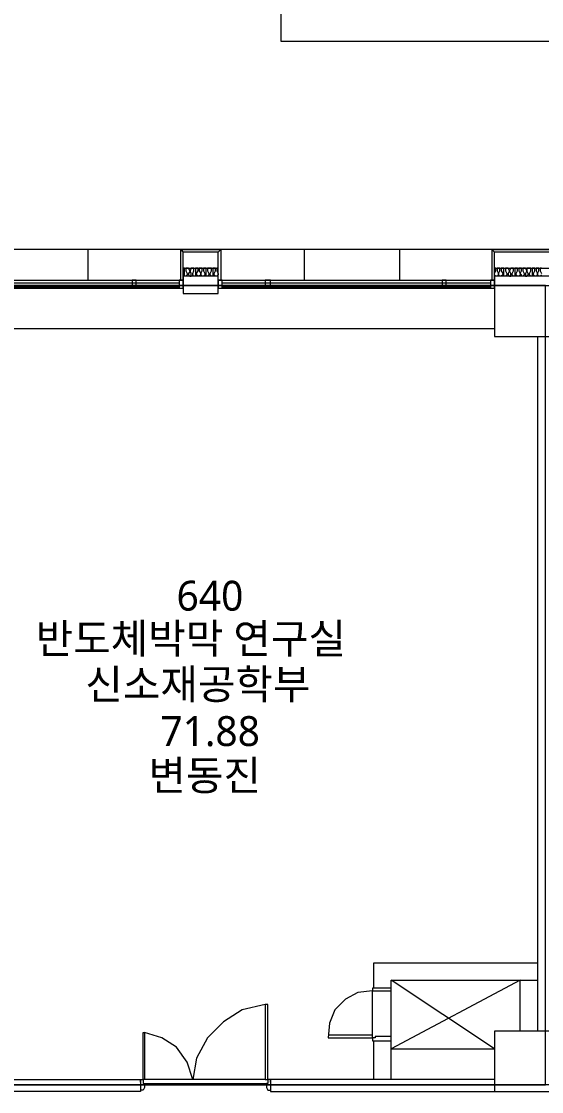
# Model space of a CAD drawing. Header units: millimetres. Extents: x -4005 to 126991, y -1911 to 106703.
# Drawn here: x 58373 to 64398, y 29627 to 42031 of the extents above; entities that cross this region are included whole.
import ezdxf

# ---------------------------------------------------------------- set-up
doc = ezdxf.new("R2010")
doc.units = ezdxf.units.MM
doc.layers.add('PDF_문자', color=7, linetype='Continuous')
doc.layers.add('PDF_형상', color=7, linetype='Continuous')
doc.styles.add('PDF 맑은 고딕', font='malgun.ttf')

msp = doc.modelspace()

# ---------------------------------------------------------------- linework, layer by layer
at = {"layer": 'PDF_형상', "lineweight": 5}
for points in [[(45449, 38969), (49196, 38969), (52958, 38969), (56704, 38969), (64445, 38969), (68207, 38969), (71704, 38969), (71704, 49773), (68393, 49773), (62455, 49773), (62455, 51172), (62455, 56270), (62455, 57669), (62455, 64975), (71704, 64975), (71704, 57669), (71704, 49773), (71704, 38969), (71798, 38969), (76694, 38969), (79306, 38969), (82943, 38969), (86394, 38969)], [(67787, 39389), (67787, 41798), (61383, 41798), (61383, 49881)], [(66310, 39389), (71922, 39389), (71891, 39358), (66341, 39358), (66310, 39389), (20174, 39389)], [(59144, 39389), (59144, 39031)], [(61647, 39389), (61647, 39031)], [(62751, 39389), (62751, 39031)], [(64398, 39093), (64383, 39078), (64367, 39078), (64352, 39093), (64352, 39109), (64367, 39140), (64367, 39171), (64352, 39171), (64336, 39171), (64336, 39140), (64352, 39109), (64352, 39093), (64336, 39078), (64321, 39078), (64305, 39093), (64305, 39109), (64321, 39140), (64321, 39171), (64305, 39171), (64290, 39171), (64290, 39140), (64290, 39109), (64290, 39093), (64290, 39078), (64274, 39078), (64258, 39093), (64258, 39109), (64274, 39140), (64274, 39171), (64258, 39171), (64227, 39171), (64227, 39140), (64212, 39171), (64196, 39171), (64181, 39171), (64181, 39140), (64196, 39109), (64196, 39093), (64181, 39078), (64165, 39078), (64165, 39093), (64150, 39109), (64165, 39140), (64165, 39171), (64150, 39171), (64134, 39171), (64134, 39140), (64150, 39109), (64150, 39093), (64134, 39078), (64119, 39078), (64103, 39093), (64103, 39109), (64119, 39140), (64119, 39171), (64103, 39171), (64087, 39171), (64087, 39140), (64087, 39109), (64087, 39093), (64087, 39078), (64072, 39078), (64056, 39093), (64056, 39109), (64072, 39140), (64072, 39171), (64056, 39171), (64041, 39171), (64025, 39140), (64010, 39171), (63994, 39171), (63979, 39171), (63979, 39140), (63994, 39109), (63994, 39093), (63979, 39078), (63963, 39078), (63963, 39093), (63963, 39109), (63963, 39140), (63963, 39171), (63948, 39171), (63932, 39171), (63932, 39140), (63948, 39109), (63948, 39093), (63932, 39078), (63916, 39078), (63901, 39093), (63901, 39109), (63916, 39140), (63916, 39171), (63901, 39171), (63885, 39171), (63885, 39140), (63901, 39109), (63901, 39093), (63885, 39078), (63870, 39078), (63854, 39093), (63854, 39109), (63870, 39140), (63870, 39171), (63854, 39171), (65673, 39171)], [(64554, 38876), (65673, 38876), (65673, 39078), (63854, 39078), (63854, 38378), (64554, 38378)], [(64398, 39171), (64383, 39171), (64383, 39140), (64398, 39109)], [(84156, 30886), (82943, 30886), (79306, 30886), (76694, 30886), (76694, 36482), (76694, 38969), (71798, 38969), (71798, 34539), (71798, 30979), (68207, 30979), (67103, 30979), (67103, 29704), (64445, 29704), (56704, 29704), (52958, 29704), (49196, 29704), (45449, 29704)], [(57046, 39031), (60248, 39031)], [(57108, 39000), (60201, 39000)], [(57108, 38954), (60201, 38954)], [(60652, 39031), (63854, 39031)], [(60699, 39000), (63808, 39000)], [(60699, 38954), (63808, 38954)], [(57046, 38938), (60248, 38938)], [(60652, 38938), (63854, 38938)], [(57046, 38472), (63854, 38472)], [(64352, 38378), (64352, 30326)], [(63854, 29767), (61258, 29767), (61258, 29627), (65595, 29627), (65595, 29829), (64554, 29829), (66932, 31150)], [(62455, 30824), (62455, 31119), (64352, 31119)], [(64150, 30326), (64150, 30917), (62657, 30124), (63854, 30124), (62657, 30917)], [(62657, 30824), (62657, 30917), (64352, 30917)], [(62657, 30264), (62657, 30793), (62657, 30824), (62440, 30824), (62440, 30793), (62471, 30793), (62657, 30793)], [(61196, 30637), (60932, 30575), (60714, 30435), (60528, 30248), (60403, 30015), (60357, 29767), (60295, 29969), (60170, 30140), (59999, 30248), (59797, 30311)], [(62440, 30280), (61927, 30280)], [(64554, 30326), (63854, 30326), (63854, 29627)], [(62455, 29767), (62455, 30217)], [(62657, 29767), (62657, 30217)], [(57046, 29767), (59751, 29767), (59751, 29627), (55258, 29627), (55258, 29767), (56346, 29767)], [(59751, 29736), (59751, 29767), (59782, 29767), (59782, 29720), (59797, 29720), (59797, 29673), (59782, 29642), (59751, 29642)], [(61196, 29767), (59797, 29767)], [(59797, 29720), (61212, 29720)], [(61258, 29736), (61258, 29767), (61227, 29767), (61227, 29720), (61212, 29720), (61212, 29673), (61227, 29642), (61258, 29642)]]:
    msp.add_lwpolyline(points, dxfattribs=at)
for points in [[(60248, 39358), (60217, 39389), (60217, 39031), (60248, 39031)], [(60248, 39358), (60232, 39389), (60683, 39389), (60652, 39358)], [(60652, 39358), (60683, 39389), (60683, 39031), (60652, 39031)], [(63854, 39358), (63823, 39389), (65704, 39389), (65673, 39358)], [(63854, 39358), (63823, 39389), (63823, 39031), (63854, 39031)], [(60652, 39171), (60637, 39171), (60637, 39140), (60652, 39109), (60652, 39093), (60637, 39078), (60621, 39078), (60605, 39093), (60605, 39109), (60621, 39140), (60621, 39171), (60605, 39171), (60590, 39171), (60590, 39140), (60590, 39109), (60590, 39093), (60590, 39078), (60574, 39078), (60559, 39093), (60559, 39109), (60574, 39140), (60574, 39171), (60559, 39171), (60528, 39171), (60528, 39140), (60543, 39109), (60543, 39093), (60528, 39078), (60512, 39078), (60512, 39093), (60512, 39109), (60512, 39140), (60512, 39171), (60497, 39171), (60481, 39171), (60481, 39140), (60497, 39109), (60497, 39093), (60481, 39078), (60466, 39078), (60450, 39093), (60450, 39109), (60466, 39140), (60466, 39171), (60450, 39171), (60434, 39171), (60434, 39140), (60450, 39109), (60450, 39093), (60434, 39078), (60419, 39078), (60403, 39093), (60403, 39109), (60419, 39140), (60419, 39171), (60403, 39171), (60388, 39171), (60388, 39140), (60388, 39109), (60388, 39093), (60388, 39078), (60372, 39078), (60357, 39093), (60357, 39109), (60372, 39140), (60372, 39171), (60357, 39171), (60341, 39171), (60326, 39140), (60310, 39171), (60295, 39171), (60279, 39171), (60279, 39140), (60295, 39109), (60295, 39093), (60279, 39078), (60263, 39078), (60263, 39093), (60263, 39109), (60263, 39140), (60263, 39171), (60248, 39171)], [(60652, 39078), (60248, 39078), (60248, 38876), (60652, 38876)], [(60326, 39140), (60310, 39109), (60310, 39093), (60326, 39078), (60341, 39078), (60341, 39093), (60341, 39109)], [(64554, 38378), (64554, 39078), (63854, 39078), (63854, 38378)], [(64025, 39140), (64010, 39109), (64010, 39093), (64025, 39078), (64041, 39078), (64041, 39093), (64041, 39109)], [(64227, 39140), (64212, 39109), (64212, 39093), (64212, 39078), (64227, 39078), (64243, 39093), (64243, 39109)], [(64445, 38969), (56704, 38969), (56704, 29704), (64445, 29704), (64445, 32518)], [(59657, 38938), (59704, 38938), (59704, 39031), (59657, 39031)], [(60201, 38938), (60248, 38938), (60248, 39031), (60201, 39031)], [(60652, 38938), (60699, 38938), (60699, 39031), (60652, 39031)], [(61196, 38938), (61258, 38938), (61258, 39031), (61196, 39031)], [(63248, 38938), (63295, 38938), (63295, 39031), (63248, 39031)], [(63808, 38938), (63854, 38938), (63854, 39031), (63808, 39031)], [(61927, 30248), (62440, 30248), (62440, 30793), (62269, 30777), (62129, 30699), (62004, 30575), (61942, 30419)], [(61227, 29767), (61227, 30637), (61196, 30637), (61196, 29767)], [(59782, 29767), (59782, 30311), (59797, 30311), (59797, 29767)], [(64554, 30326), (63854, 30326), (63854, 29627), (64554, 29627)], [(62440, 30217), (62657, 30217), (62657, 30264), (62471, 30264), (62471, 30248), (62440, 30248)]]:
    msp.add_lwpolyline(points, close=True, dxfattribs=at)

# ---------------------------------------------------------------- texts
at = {"layer": 'PDF_문자', "char_height": 346.4, "attachment_point": 4, "style": 'PDF 맑은 고딕'}
for s, insert in [('640', (60170, 35372)), ('반도체박막 연구실', (58538, 34859)), ('신소재공학부', (59113, 34330)), ('71.88', (59983, 33802)), ('변동진', (59844, 33274))]:
    msp.add_mtext(s, dxfattribs=dict(at, insert=insert))

doc.saveas('drawing.dxf')
